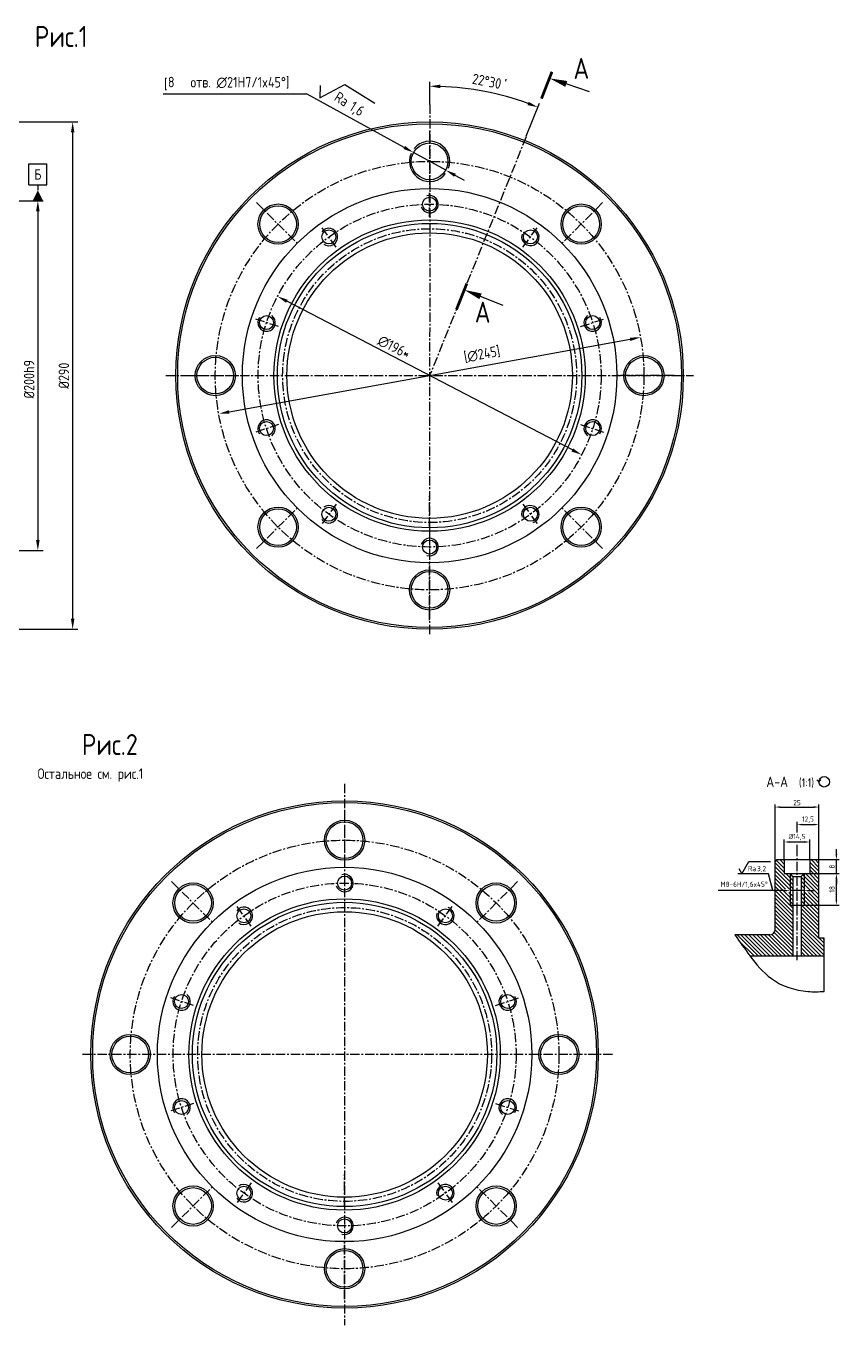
# Model space of a CAD drawing. Extents: x -4147 to -3207, y -1487 to -718.
# Drawn here: x -3672 to -3207, y -1475 to -732 of the extents above; entities that cross this region are included whole.
import ezdxf
from ezdxf.enums import TextEntityAlignment as Align

# ---------------------------------------------------------------- set-up
doc = ezdxf.new("R2010")
doc.units = 0
doc.header["$LTSCALE"] = 8.5
doc.linetypes.add('CENTER', pattern=[2, 1.25, -0.25, 0.25, -0.25])
for name, color, linetype in [('BORD', 1, 'CONTINUOUS'), ('CEN', 5, 'CENTER'), ('CONT', 6, 'CONTINUOUS'), ('DIM', 7, 'CONTINUOUS'), ('HATCH', 2, 'CONTINUOUS'), ('TEXT', 3, 'CONTINUOUS'), ('TEXTB', 6, 'CONTINUOUS')]:
    doc.layers.add(name, color=color, linetype=linetype)
doc.styles.add('STYLE1', font='romans.shx', dxfattribs={"width": 0.8})
doc.dimstyles.new('Anqular_2', dxfattribs={"dimscale": 2, "dimtxt": 3, "dimasz": 3, "dimexe": 1.25, "dimexo": 0, "dimgap": 1.5, "dimtad": 2, "dimtoh": 1, "dimtxsty": 'STYLE1', "dimcen": 2.5, "dimclrt": 3, "dimadec": 0, "dimazin": 0, "dimtfac": 1, "dimtmove": 1, "dimatfit": 3, "dimfxl": 1, "dimarcsym": 0})
doc.dimstyles.new('LIN', dxfattribs={"dimscale": 0, "dimtxt": 3, "dimasz": 3, "dimexe": 1.5, "dimexo": 0, "dimgap": 1, "dimtad": 1, "dimzin": 13, "dimdsep": 46, "dimtxsty": 'STYLE1', "dimcen": 0, "dimclrt": 3, "dimadec": 0, "dimazin": 0, "dimtp": 1, "dimtm": 1, "dimtfac": 1, "dimtmove": 1, "dimatfit": 3, "dimfxl": 1, "dimtolj": 1, "dimtzin": 13, "dimarcsym": 0})
doc.dimstyles.new('LIN2', dxfattribs={"dimscale": 2, "dimtxt": 3, "dimasz": 3, "dimexe": 1.5, "dimexo": 0, "dimgap": 1, "dimtad": 1, "dimzin": 13, "dimdsep": 46, "dimtxsty": 'STYLE1', "dimcen": 0, "dimclrt": 3, "dimadec": 0, "dimazin": 0, "dimtfac": 1, "dimtmove": 0, "dimatfit": 0, "dimfxl": 1, "dimtolj": 1, "dimtzin": 13, "dimarcsym": 0})

# ---------------------------------------------------------------- blocks, each defined once
blk = doc.blocks.new('*D6')
at = {"layer": 'DIM', "color": 0, "lineweight": -2, "transparency": 16777216}
for p, q in [((-3731.02, -832.12), (-3661.91, -832.12)), ((-3664.91, -838.12), (-3664.91, -1026.12)), ((-3727.02, -1032.12), (-3661.91, -1032.12))]:
    blk.add_line(p, q, dxfattribs=at)
at = {"layer": 'DIM', "color": 0, "transparency": 16777216}
for points in [[(-3665.91, -838.12), (-3663.91, -838.12), (-3664.91, -832.12)], [(-3665.91, -1026.12), (-3663.91, -1026.12), (-3664.91, -1032.12)]]:
    blk.add_solid(points, dxfattribs=at)
at = {"layer": 'DIM', "color": 3, "transparency": 16777216, "insert": (-3669.91, -934.19), "char_height": 6, "attachment_point": 5, "rotation": 90, "style": 'STYLE1'}
blk.add_mtext('\\A1;%%C200h9', dxfattribs=at)
blk = doc.blocks.new('*D7')
at = {"layer": 'DIM', "color": 0, "lineweight": -2, "transparency": 16777216}
for p, q in [((-3731.02, -787.12), (-3642.01, -787.12)), ((-3645.01, -793.12), (-3645.01, -1071.12)), ((-3731.02, -1077.12), (-3642.01, -1077.12))]:
    blk.add_line(p, q, dxfattribs=at)
at = {"layer": 'DIM', "color": 0, "transparency": 16777216}
for points in [[(-3646.01, -793.12), (-3644.01, -793.12), (-3645.01, -787.12)], [(-3646.01, -1071.12), (-3644.01, -1071.12), (-3645.01, -1077.12)]]:
    blk.add_solid(points, dxfattribs=at)
at = {"layer": 'DIM', "color": 3, "transparency": 16777216, "insert": (-3650.01, -932.12), "char_height": 6, "attachment_point": 5, "rotation": 90, "style": 'STYLE1'}
blk.add_mtext('\\A1;%%C290', dxfattribs=at)
blk = doc.blocks.new('*D11')
at = {"layer": 'DIM', "color": 0, "lineweight": -2, "transparency": 16777216}
blk.add_line((-3555.62, -952.89), (-3326.36, -911.34), dxfattribs=at)
at = {"layer": 'DIM', "color": 0, "transparency": 16777216}
for points in [[(-3326.53, -910.35), (-3326.18, -912.32), (-3320.45, -910.27)], [(-3555.8, -951.91), (-3555.44, -953.88), (-3561.52, -953.96)]]:
    blk.add_solid(points, dxfattribs=at)
at = {"layer": 'DIM', "color": 3, "transparency": 16777216, "insert": (-3411.02, -920.01), "char_height": 6, "attachment_point": 5, "rotation": 10.27346, "style": 'STYLE1'}
blk.add_mtext('\\A1;[∅245]', dxfattribs=at)
blk = doc.blocks.new('*D12')
at = {"layer": 'DIM', "color": 0, "lineweight": -2, "transparency": 16777216}
for p, q in [((-3510.94, -771.28), (-3589.06, -771.28)), ((-3455.46, -801.69), (-3510.94, -771.28)), ((-3431.78, -814.66), (-3450.2, -804.57)), ((-3426.52, -817.55), (-3421.26, -820.43))]:
    blk.add_line(p, q, dxfattribs=at)
at = {"layer": 'DIM', "color": 0, "transparency": 16777216}
for points in [[(-3454.98, -800.81), (-3455.94, -802.56), (-3450.2, -804.57)], [(-3426.04, -816.67), (-3427, -818.42), (-3431.78, -814.66)]]:
    blk.add_solid(points, dxfattribs=at)
at = {"layer": 'DIM', "color": 3, "transparency": 16777216, "insert": (-3551, -764.71), "char_height": 6, "attachment_point": 5, "style": 'STYLE1'}
blk.add_mtext('\\A1; отв. ∅21Н7/1x45%%d]', dxfattribs=at)
blk = doc.blocks.new('*D13')
at = {"layer": 'DIM', "color": 0, "lineweight": -2, "transparency": 16777216}
for p, q in [((-3231, -1193.29), (-3231, -1187.28)), ((-3218.5, -1208.8), (-3218.5, -1187.28)), ((-3228, -1188.78), (-3221.5, -1188.78))]:
    blk.add_line(p, q, dxfattribs=at)
at = {"layer": 'DIM', "color": 0, "transparency": 16777216}
for points in [[(-3228, -1188.28), (-3228, -1189.28), (-3231, -1188.78)], [(-3221.5, -1188.28), (-3221.5, -1189.28), (-3218.5, -1188.78)]]:
    blk.add_solid(points, dxfattribs=at)
at = {"layer": 'DIM', "color": 3, "transparency": 16777216, "insert": (-3224.75, -1185.99), "char_height": 3, "attachment_point": 5, "style": 'STYLE1'}
blk.add_mtext('\\A1;12,5', dxfattribs=at)
blk = doc.blocks.new('*D16')
at = {"layer": 'DIM', "color": 0, "lineweight": -2, "transparency": 16777216}
blk.add_line((-3359.4, -974.63), (-3522.57, -889.6), dxfattribs=at)
at = {"layer": 'DIM', "color": 0, "transparency": 16777216}
for points in [[(-3522.11, -888.71), (-3523.04, -890.49), (-3527.9, -886.83)], [(-3358.94, -973.75), (-3359.86, -975.52), (-3354.08, -977.4)]]:
    blk.add_solid(points, dxfattribs=at)
at = {"layer": 'DIM', "color": 3, "transparency": 16777216, "insert": (-3461.37, -915.86), "char_height": 6, "attachment_point": 5, "rotation": 332.47561, "style": 'STYLE1'}
blk.add_mtext('\\A1;∅196*', dxfattribs=at)
blk = doc.blocks.new('*D17')
at = {"layer": 'DIM', "color": 0, "lineweight": -2, "transparency": 16777216}
for p, q in [((-3243.5, -1209.8), (-3243.5, -1177.26)), ((-3240.5, -1178.76), (-3221.5, -1178.76)), ((-3218.5, -1208.8), (-3218.5, -1177.26))]:
    blk.add_line(p, q, dxfattribs=at)
at = {"layer": 'DIM', "color": 0, "transparency": 16777216}
for points in [[(-3240.5, -1178.26), (-3240.5, -1179.26), (-3243.5, -1178.76)], [(-3221.5, -1178.26), (-3221.5, -1179.26), (-3218.5, -1178.76)]]:
    blk.add_solid(points, dxfattribs=at)
at = {"layer": 'DIM', "color": 3, "transparency": 16777216, "insert": (-3231, -1176.26), "char_height": 3, "attachment_point": 5, "style": 'STYLE1'}
blk.add_mtext('\\A1;25', dxfattribs=at)
blk = doc.blocks.new('*D29')
at = {"layer": 'DIM', "color": 0, "lineweight": -2, "transparency": 16777216}
for p, q in [((-3440.94, -777.08), (-3440.94, -764.17)), ((-3385.76, -795.19), (-3378.16, -776.37))]:
    blk.add_line(p, q, dxfattribs=at)
blk.add_arc((-3440.94, -931.74), 165.07, 70.08271, 87.91729, dxfattribs=at)
at = {"layer": 'DIM', "color": 0, "transparency": 16777216}
for points in [[(-3434.95, -767.78), (-3434.92, -765.78), (-3440.94, -766.67)], [(-3384.34, -775.61), (-3385.06, -777.48), (-3379.1, -778.69)]]:
    blk.add_solid(points, dxfattribs=at)
at = {"layer": 'DIM', "color": 3, "transparency": 16777216, "insert": (-3408.29, -763.82), "char_height": 6, "attachment_point": 5, "rotation": 349, "style": 'STYLE1'}
blk.add_mtext('22°30', dxfattribs=at)
blk = doc.blocks.new('sherISO_04')
at = {"layer": 'TEXT'}
blk.add_line((4.04, 7), (14.12, 7), dxfattribs=at)
blk.add_lwpolyline([(-1.73, 3), (0, 0), (4.04, 7)], dxfattribs=at)
at = {"layer": 'TEXT', "style": 'STYLE1', "width": 0.8}
blk.add_text('Ra', height=3, dxfattribs=at).set_placement((3.58, 1.5))
blk.add_attdef('3,2', (8.73, 1.5), '', height=3, dxfattribs=at)
blk = doc.blocks.new('1')
at = {"layer": 'CONT'}
for q in [(0.14, 4.02), (2.4, 4.02)]:
    blk.add_line((1.27, 2.88), q, dxfattribs=at)
blk.add_circle((4.27, 2.88), 3, dxfattribs=at)
blk = doc.blocks.new('ZNAK04')
at = {"layer": 'CONT'}
blk.add_blockref('1', (30.27, 0.21), dxfattribs=at)
at = {"layer": 'TEXTB', "style": 'STYLE1', "width": 0.8}
for tag, height, p in [('А-А', 6, (13.88, 0.1)), ('SC', 5, (28.73, 0.1))]:
    blk.add_attdef(tag, text='', height=height, dxfattribs=at).set_placement(p, align=Align.RIGHT)
blk.add_attdef('45%%D(1)', (38.24, 0.1), '', height=5, dxfattribs=at)
blk = doc.blocks.new('forma01')
at = {"layer": 'BORD'}
for p, q in [((-2.57, 4.21), (-2.57, 10.21)), ((-2.57, 10.21), (2.57, 10.21)), ((2.57, 4.21), (2.57, 10.21)), ((-2.57, 4.21), (2.57, 4.21)), ((0, 4.21), (0, 2.71))]:
    blk.add_line(p, q, dxfattribs=at)
blk.add_lwpolyline([(0, 2.71, 0, 3, 0), (0, -0.29, 3, 3, 0)], format="xyseb", dxfattribs=at)
at = {"layer": 'TEXT', "style": 'STYLE1', "width": 0.8}
blk.add_attdef('А', text='', height=3, dxfattribs=at).set_placement((0, 7.21), align=Align.MIDDLE)
blk = doc.blocks.new('*D60')
at = {"layer": 'DIM', "color": 0, "lineweight": -2, "transparency": 16777216}
for p, q in [((-3223.5, -1216.8), (-3207, -1216.8)), ((-3208.5, -1231.8), (-3208.5, -1219.8)), ((-3227, -1234.8), (-3207, -1234.8))]:
    blk.add_line(p, q, dxfattribs=at)
at = {"layer": 'DIM', "color": 0, "transparency": 16777216}
for points in [[(-3209, -1219.8), (-3208, -1219.8), (-3208.5, -1216.8)], [(-3209, -1231.8), (-3208, -1231.8), (-3208.5, -1234.8)]]:
    blk.add_solid(points, dxfattribs=at)
at = {"layer": 'DIM', "color": 3, "transparency": 16777216, "insert": (-3211, -1225.8), "char_height": 3, "attachment_point": 5, "rotation": 90, "style": 'STYLE1'}
blk.add_mtext('\\A1;18', dxfattribs=at)
blk = doc.blocks.new('*D61')
at = {"layer": 'DIM', "color": 0, "lineweight": -2, "transparency": 16777216}
for p, q in [((-3208.5, -1205.8), (-3208.5, -1202.8)), ((-3223.5, -1208.8), (-3207, -1208.8)), ((-3208.5, -1216.8), (-3208.5, -1208.8)), ((-3223.75, -1216.8), (-3207, -1216.8)), ((-3208.5, -1219.8), (-3208.5, -1222.8))]:
    blk.add_line(p, q, dxfattribs=at)
at = {"layer": 'DIM', "color": 0, "transparency": 16777216}
for points in [[(-3209, -1205.8), (-3208, -1205.8), (-3208.5, -1208.8)], [(-3209, -1219.8), (-3208, -1219.8), (-3208.5, -1216.8)]]:
    blk.add_solid(points, dxfattribs=at)
at = {"layer": 'DIM', "color": 3, "transparency": 16777216, "insert": (-3211, -1212.8), "char_height": 3, "attachment_point": 5, "rotation": 90, "style": 'STYLE1'}
blk.add_mtext('\\A1;8', dxfattribs=at)
blk = doc.blocks.new('*D62')
at = {"layer": 'DIM', "color": 0, "lineweight": -2, "transparency": 16777216}
for p, q in [((-3238.25, -1208.8), (-3238.25, -1197.23)), ((-3235.25, -1198.73), (-3226.75, -1198.73)), ((-3223.75, -1208.8), (-3223.75, -1197.23))]:
    blk.add_line(p, q, dxfattribs=at)
at = {"layer": 'DIM', "color": 0, "transparency": 16777216}
for points in [[(-3235.25, -1198.23), (-3235.25, -1199.23), (-3238.25, -1198.73)], [(-3226.75, -1198.23), (-3226.75, -1199.23), (-3223.75, -1198.73)]]:
    blk.add_solid(points, dxfattribs=at)
at = {"layer": 'DIM', "color": 3, "transparency": 16777216, "insert": (-3231, -1195.94), "char_height": 3, "attachment_point": 5, "style": 'STYLE1'}
blk.add_mtext('\\A1;%%C14,5', dxfattribs=at)
blk = doc.blocks.new('sherISO_01')
at = {"layer": 'TEXT'}
blk.add_line((4.04, 7), (16.36, 7), dxfattribs=at)
blk.add_lwpolyline([(-1.73, 3), (0, 0), (4.04, 7)], dxfattribs=at)
at = {"layer": 'TEXT', "style": 'STYLE1', "width": 0.8}
blk.add_text('Ra', height=3, dxfattribs=at).set_placement((3.58, 1.5))
blk.add_attdef('12,5', (8.73, 1.5), '', height=3, dxfattribs=at)
blk = doc.blocks.new('*D63')
at = {"layer": 'DIM', "color": 0, "lineweight": -2, "transparency": 16777216}
for p, q in [((-3235, -1223.3), (-3235, -1228.05)), ((-3227, -1223.68), (-3227, -1228.05)), ((-3238, -1226.55), (-3276.1, -1226.55)), ((-3227, -1226.55), (-3235, -1226.55)), ((-3224, -1226.55), (-3221, -1226.55))]:
    blk.add_line(p, q, dxfattribs=at)
at = {"layer": 'DIM', "color": 0, "transparency": 16777216}
for points in [[(-3238, -1226.05), (-3238, -1227.05), (-3235, -1226.55)], [(-3224, -1226.05), (-3224, -1227.05), (-3227, -1226.55)]]:
    blk.add_solid(points, dxfattribs=at)
at = {"layer": 'DIM', "color": 3, "transparency": 16777216, "insert": (-3261.21, -1223.26), "char_height": 3, "attachment_point": 5, "style": 'STYLE1'}
blk.add_mtext('\\A1;M8-6H/1,6x45%%d', dxfattribs=at)

msp = doc.modelspace()

# ---------------------------------------------------------------- hatches: boundary and pattern name
at = {"layer": 'HATCH'}
h = msp.add_hatch(dxfattribs=at)
h.set_pattern_fill('ANSI31', color=256, scale=0.5, angle=90, style=0)
edge = h.paths.add_edge_path()
edge.add_line((-3235.001, -1216.801), (-3238.251, -1216.801))
edge.add_line((-3238.251, -1216.801), (-3238.251, -1208.801))
edge.add_line((-3238.251, -1208.801), (-3242.501, -1208.801))
edge.add_line((-3242.501, -1208.801), (-3243.501, -1209.801))
edge.add_line((-3243.501, -1209.801), (-3243.501, -1248.801))
edge.add_arc((-3246.501, -1248.801), 3, 270, 360, ccw=False)
edge.add_line((-3246.501, -1251.801), (-3266.508, -1251.801))
edge.add_spline(control_points=[(-3266.508, -1251.801), (-3263.699, -1255.82), (-3260.889, -1259.838), (-3257.921, -1263.801)], knot_values=[0, 0, 0, 0, 14.7563607, 14.7563607, 14.7563607, 14.7563607], degree=3, periodic=0)
edge.add_line((-3257.921, -1263.801), (-3233.398, -1263.801))
edge.add_line((-3233.398, -1263.801), (-3233.4, -1234.801))
edge.add_line((-3233.4, -1234.801), (-3235.001, -1234.801))
edge.add_line((-3235.001, -1234.801), (-3235.001, -1227.581))
edge.add_line((-3235.001, -1227.581), (-3238.606, -1227.581))
edge.add_line((-3238.606, -1227.581), (-3238.606, -1225.64))
edge.add_line((-3238.606, -1225.64), (-3235.001, -1225.64))
edge.add_line((-3235.001, -1225.64), (-3235.001, -1216.801))
h.paths.add_polyline_path([(-3233.4, -1227.581), (-3235.001, -1227.581), (-3235.001, -1234.801), (-3233.4, -1234.801)], flags=17)
h.paths.add_polyline_path([(-3233.401, -1218.401), (-3235.001, -1216.801), (-3235.001, -1225.64), (-3233.4, -1225.64)], flags=17)
h.paths.add_polyline_path([(-3227.001, -1216.801), (-3228.601, -1218.401), (-3228.601, -1225.594), (-3227.001, -1225.542)])
h.paths.add_polyline_path([(-3227.001, -1227.581), (-3228.601, -1227.581), (-3228.601, -1234.801), (-3227.001, -1234.801)])
h.paths.add_polyline_path([(-3218.501, -1208.801), (-3223.751, -1208.801), (-3223.751, -1216.801), (-3227.001, -1216.801), (-3227.001, -1225.542), (-3223.698, -1225.435), (-3223.698, -1227.581), (-3227.001, -1227.581), (-3227.001, -1234.801), (-3228.601, -1234.801), (-3228.601, -1263.801), (-3215.501, -1263.801), (-3215.501, -1253.801), (-3218.501, -1253.801)])

# ---------------------------------------------------------------- linework, layer by layer
at = {"layer": 'BORD'}
for p, q in [((-3235.001, -1216.801), (-3235.001, -1234.801)), ((-3227.001, -1216.801), (-3227.001, -1234.801))]:
    msp.add_line(p, q, dxfattribs=at)
for centre in [(-3440.988, -932.116), (-3489.569, -1320.211)]:
    msp.add_circle(centre, 87, dxfattribs=at)
msp.add_open_spline([(-3266.508, -1251.801), (-3263.699, -1255.82), (-3257.48, -1264.714), (-3245.747, -1279.165), (-3229.045, -1284.692), (-3218.594, -1284.306), (-3215.501, -1284.192)], degree=3, knots=[0, 0, 0, 0, 14.7563607, 32.6588465, 54.7734157, 64.0686838, 64.0686838, 64.0686838, 64.0686838], dxfattribs=at)
at = {"layer": 'CEN', "ltscale": 0.5}
for p, q in [((-3440.935, -777.082), (-3440.988, -1080.789)), ((-3440.988, -792.26), (-3440.988, -826.24)), ((-3385.817, -795.564), (-3440.988, -932.116)), ((-3440.988, -841.399), (-3440.988, -827.489)), ((-3539.882, -833.223), (-3515.854, -857.25)), ((-3342.095, -833.223), (-3366.122, -857.25)), ((-3494.31, -858.725), (-3502.486, -847.471)), ((-3387.666, -858.725), (-3379.49, -847.471)), ((-3527.265, -904.083), (-3540.495, -899.785)), ((-3527.265, -904.083), (-3540.495, -899.785)), ((-3354.711, -904.083), (-3341.481, -899.785)), ((-3354.711, -904.083), (-3341.481, -899.785)), ((-3591.81, -932.116), (-3290.166, -932.116)), ((-3580.845, -932.116), (-3546.865, -932.116)), ((-3301.132, -932.116), (-3335.111, -932.116)), ((-3527.265, -960.149), (-3540.495, -964.448)), ((-3527.265, -960.149), (-3540.495, -964.448)), ((-3354.711, -960.149), (-3341.481, -964.448)), ((-3354.711, -960.149), (-3341.481, -964.448)), ((-3440.988, -1018.555), (-3440.988, -1000.803)), ((-3539.882, -1031.01), (-3515.854, -1006.982)), ((-3494.31, -1005.508), (-3502.486, -1016.762)), ((-3387.666, -1005.508), (-3379.49, -1016.762)), ((-3342.095, -1031.01), (-3366.122, -1006.982)), ((-3440.988, -1022.833), (-3440.988, -1036.744)), ((-3440.988, -1071.973), (-3440.988, -1037.993)), ((-3489.569, -1165.549), (-3489.569, -1474.872)), ((-3489.569, -1180.354), (-3489.569, -1214.334)), ((-3231.001, -1266.326), (-3231.001, -1206.234)), ((-3588.463, -1221.317), (-3564.435, -1245.344)), ((-3390.676, -1221.317), (-3414.703, -1245.344)), ((-3542.891, -1246.819), (-3551.068, -1235.565)), ((-3436.247, -1246.819), (-3428.071, -1235.565)), ((-3575.846, -1292.178), (-3589.076, -1287.879)), ((-3575.846, -1292.178), (-3589.076, -1287.879)), ((-3403.292, -1292.178), (-3390.063, -1287.879)), ((-3403.292, -1292.178), (-3390.063, -1287.879)), ((-3336.517, -1320.211), (-3639.288, -1320.211)), ((-3575.846, -1348.244), (-3589.076, -1352.542)), ((-3575.846, -1348.244), (-3589.076, -1352.542)), ((-3403.292, -1348.244), (-3390.063, -1352.542)), ((-3403.292, -1348.244), (-3390.063, -1352.542)), ((-3588.463, -1419.104), (-3564.435, -1395.077)), ((-3542.891, -1393.602), (-3551.068, -1404.856)), ((-3489.569, -1406.649), (-3489.569, -1388.898)), ((-3436.247, -1393.602), (-3428.071, -1404.856)), ((-3390.676, -1419.104), (-3414.703, -1395.077)), ((-3489.569, -1460.067), (-3489.569, -1426.087))]:
    msp.add_line(p, q, dxfattribs=at)
for centre, radius in [((-3440.988, -932.116), 122.5), ((-3440.988, -932.116), 98), ((-3440.988, -932.116), 84), ((-3489.569, -1320.211), 122.5), ((-3489.569, -1320.211), 98), ((-3489.569, -1320.211), 84)]:
    msp.add_circle(centre, radius, dxfattribs=at)
at = {"layer": 'CONT'}
for p, q in [((-3242.501, -1208.801), (-3243.501, -1209.801)), ((-3243.501, -1248.801), (-3243.501, -1209.801)), ((-3242.501, -1208.801), (-3218.501, -1208.801)), ((-3238.251, -1208.801), (-3238.251, -1216.801)), ((-3223.751, -1208.801), (-3223.751, -1216.801)), ((-3218.501, -1253.801), (-3218.501, -1208.801)), ((-3238.251, -1216.801), (-3223.751, -1216.801)), ((-3233.401, -1218.401), (-3235.001, -1216.801)), ((-3228.601, -1218.401), (-3227.001, -1216.801)), ((-3233.401, -1218.401), (-3228.601, -1218.401)), ((-3233.401, -1218.401), (-3233.398, -1263.801)), ((-3228.601, -1218.401), (-3228.601, -1263.801)), ((-3235.001, -1234.801), (-3227.001, -1234.801)), ((-3246.501, -1251.801), (-3266.508, -1251.801)), ((-3215.501, -1253.801), (-3218.501, -1253.801)), ((-3215.501, -1284.192), (-3215.501, -1253.801)), ((-3257.921, -1263.801), (-3215.501, -1263.801))]:
    msp.add_line(p, q, dxfattribs=at)
for centre, radius in [((-3440.988, -932.116), 145), ((-3440.988, -932.116), 144), ((-3440.988, -809.616), 10.5), ((-3440.988, -932.116), 107), ((-3440.988, -834.116), 4), ((-3527.609, -845.496), 11.5), ((-3527.609, -845.496), 10.5), ((-3354.367, -845.496), 11.5), ((-3354.367, -845.496), 10.5), ((-3440.988, -932.116), 89), ((-3440.988, -932.116), 81.6), ((-3498.591, -852.833), 4), ((-3383.385, -852.833), 4), ((-3534.192, -901.833), 4), ((-3347.785, -901.833), 4), ((-3563.488, -932.116), 11.5), ((-3318.488, -932.116), 11.5), ((-3563.488, -932.116), 10.5), ((-3318.488, -932.116), 10.5), ((-3534.192, -962.4), 4), ((-3347.785, -962.4), 4), ((-3527.609, -1018.737), 11.5), ((-3527.609, -1018.737), 10.5), ((-3498.591, -1011.4), 4), ((-3383.385, -1011.4), 4), ((-3354.367, -1018.737), 11.5), ((-3354.367, -1018.737), 10.5), ((-3440.988, -1030.116), 4), ((-3440.988, -1054.616), 11.5), ((-3440.988, -1054.616), 10.5), ((-3489.569, -1320.211), 145), ((-3489.569, -1320.211), 144), ((-3489.569, -1197.711), 11.5), ((-3489.569, -1197.711), 10.5), ((-3489.569, -1320.211), 107), ((-3576.19, -1233.59), 11.5), ((-3576.19, -1233.59), 10.5), ((-3489.569, -1222.211), 4), ((-3402.949, -1233.59), 11.5), ((-3402.949, -1233.59), 10.5), ((-3489.569, -1320.211), 89), ((-3489.569, -1320.211), 81.6), ((-3547.172, -1240.927), 4), ((-3431.966, -1240.927), 4), ((-3582.773, -1289.927), 4), ((-3396.366, -1289.927), 4), ((-3612.069, -1320.211), 11.5), ((-3612.069, -1320.211), 10.5), ((-3367.069, -1320.211), 11.5), ((-3367.069, -1320.211), 10.5), ((-3582.773, -1350.494), 4), ((-3396.366, -1350.494), 4), ((-3576.19, -1406.831), 11.5), ((-3547.172, -1399.494), 4), ((-3431.966, -1399.494), 4), ((-3402.949, -1406.831), 11.5), ((-3576.19, -1406.831), 10.5), ((-3402.949, -1406.831), 10.5), ((-3489.569, -1418.211), 4), ((-3489.569, -1442.711), 11.5), ((-3489.569, -1442.711), 10.5)]:
    msp.add_circle(centre, radius, dxfattribs=at)
for centre, radius, start, end in [((-3440.988, -809.616), 11.5, 339.700796, 140.270612), ((-3440.988, -809.616), 11.5, 157.385148, 322.909663), ((-3246.501, -1248.801), 3, 270, 360)]:
    msp.add_arc(centre, radius, start, end, dxfattribs=at)
at = {"layer": 'DIM'}
for p, q in [((-3589.055, -771.281), (-3593.369, -771.281)), ((-3231.001, -1206.234), (-3231.001, -1200.452))]:
    msp.add_line(p, q, dxfattribs=at)
for centre, start, end in [((-3440.988, -834.116), 197.897481, 108.076674), ((-3498.591, -852.833), 233.897481, 144.076674), ((-3383.385, -852.833), 161.897481, 72.076674), ((-3534.192, -901.833), 143.923326, 54.102519), ((-3347.785, -901.833), 125.897481, 36.076674), ((-3534.192, -962.4), 305.897481, 216.076674), ((-3347.785, -962.4), 323.923326, 234.102519), ((-3498.591, -1011.4), 215.923326, 126.102519), ((-3383.385, -1011.4), 287.923326, 198.102519), ((-3440.988, -1030.116), 251.923326, 162.102519), ((-3489.569, -1222.211), 197.897481, 108.076674), ((-3547.172, -1240.927), 233.897481, 144.076674), ((-3431.966, -1240.927), 161.897481, 72.076674), ((-3582.773, -1289.927), 143.923326, 54.102519), ((-3396.366, -1289.927), 125.897481, 36.076674), ((-3582.773, -1350.494), 305.897481, 216.076674), ((-3396.366, -1350.494), 323.923326, 234.102519), ((-3547.172, -1399.494), 215.923326, 126.102519), ((-3431.966, -1399.494), 287.923326, 198.102519), ((-3489.569, -1418.211), 251.923326, 162.102519)]:
    msp.add_arc(centre, 5, start, end, dxfattribs=at)
at = {"layer": 'HATCH'}
for p, q in [((-3238.606, -1226.827), (-3237.852, -1227.581)), ((-3224.263, -1225.454), (-3223.698, -1226.018))]:
    msp.add_line(p, q, dxfattribs=at)
at = {"layer": 'TEXT'}
msp.add_line((-3397.348, -762.573), (-3397.572, -763.805), dxfattribs=at)
at = {"layer": 'TEXT', "const_width": 1.6}
for points in [[(-3371.068, -758.405), (-3377.062, -773.775)], [(-3425.637, -894.313), (-3419.71, -879.451)]]:
    msp.add_lwpolyline(points, dxfattribs=at)
at = {"layer": 'TEXT'}
for points in [[(-3372.334, -762.192, 0, 3.52, 0), (-3362.85, -765.363, 3.52, 3.52, 0)], [(-3421.184, -883.1, 0, 3.52, 0), (-3411.896, -886.804, 3.52, 3.52, 0)]]:
    msp.add_lwpolyline(points, format="xyseb", dxfattribs=at)
for points in [[(-3349.573, -769.802), (-3362.85, -765.363)], [(-3398.892, -891.991), (-3411.896, -886.804)]]:
    msp.add_lwpolyline(points, dxfattribs=at)

# ---------------------------------------------------------------- block references
at = {"layer": 'DIM', "xscale": 2, "yscale": 2, "zscale": 2, "rotation": 327.9833826420595}
msp.add_blockref('sherISO_04', (-3503.729, -773.274), dxfattribs=at).add_auto_attribs({'3,2': '1,6'})
at = {"layer": 'DIM', "xscale": 2, "yscale": 2, "zscale": 2}
msp.add_blockref('forma01', (-3664.908, -831.537), dxfattribs=at).add_auto_attribs({'А': 'Б'})
at = {"layer": 'DIM'}
ref = msp.add_blockref('ZNAK04', (-3250.015, -1167.39), dxfattribs=at)
ref.add_attrib('А-А', 'А-А', dxfattribs={"layer": 'TEXTB', "height": 6, "style": 'STYLE1', "width": 0.8}).set_placement((-3236.136, -1167.29), align=Align.RIGHT)
ref.add_attrib('SC', '(1:1)', dxfattribs={"layer": 'TEXTB', "height": 5, "style": 'STYLE1', "width": 0.8}).set_placement((-3221.29, -1167.29), align=Align.RIGHT)
msp.add_blockref('sherISO_01', (-3262.566, -1216.945), dxfattribs=at).add_auto_attribs({'12,5': '3,2'})

# ---------------------------------------------------------------- texts
at = {"layer": 'CONT', "style": 'STYLE1', "width": 0.8}
for s, p in [('Рис.1', (-3666.654, -744.239)), ('Рис.2', (-3639.739, -1149.025))]:
    msp.add_text(s, height=12, dxfattribs=at).set_placement(p)
at = {"layer": 'TEXT', "style": 'STYLE1', "width": 0.8}
for s, p in [('[', (-3592.72, -768.365)), ('8', (-3590.549, -767.279)), ('Остальное см. рис.1', (-3665.031, -1162.669))]:
    msp.add_text(s, height=6, dxfattribs=at).set_placement(p)
at = {"layer": 'TEXTB', "style": 'STYLE1', "width": 0.8}
msp.add_attdef('A', (-3358.737, -762.521), 'А', height=12, rotation=0.70786, dxfattribs=at)
at = {"layer": 'TEXTB', "style": 'STYLE1', "text_generation_flag": 4, "width": 0.8}
msp.add_attdef('A', (-3406.196, -901.88), 'А', height=12, rotation=179.076309, dxfattribs=at)

# ---------------------------------------------------------------- dimensions: what is measured, and where the dimension line sits
at = {"layer": 'DIM'}
dim = msp.add_diameter_dim_2p(p1=(-3431.78, -814.662), p2=(-3450.196, -804.57), text=' отв. <>Н7/1x45%%d]', dimstyle='LIN2', override={"dimtoh": 1}, dxfattribs=at)
dim.commit()
dim.dimension.update_dxf_attribs({"geometry": '*D12', "text_midpoint": (-3550.998, -771.281), "dimtype": 163})
dim = msp.add_angular_dim_2l(base=(-3399.14, -772.052), line1=((-3385.764, -795.191), (-3424.457, -890.958)), line2=((-3440.935, -777.082), (-3440.935, -1086.405)), text='<>30', dimstyle='Anqular_2', dxfattribs=at)
dim.commit()
dim.dimension.update_dxf_attribs({"geometry": '*D29', "text_midpoint": (-3408.293, -763.816)})
dim = msp.add_linear_dim(base=(-3645.011, -1077.116), p1=(-3731.022, -787.116), p2=(-3731.022, -1077.116), angle=90, text='%%C<>', dimstyle='LIN2', dxfattribs=at)
dim.commit()
dim.dimension.update_dxf_attribs({"geometry": '*D7', "text_midpoint": (-3650.011, -932.116)})
dim = msp.add_linear_dim(base=(-3664.908, -1032.116), p1=(-3731.022, -832.116), p2=(-3727.022, -1032.116), angle=90, text='%%C<>h9', dimstyle='LIN2', dxfattribs=at)
dim.commit()
dim.dimension.update_dxf_attribs({"geometry": '*D6', "text_midpoint": (-3664.908, -934.191), "dimtype": 160})
for p1, p2, text, picture, middle in [((-3354.08, -977.405), (-3527.896, -886.828), '<>*', '*D16', (-3463.678, -920.292)), ((-3561.524, -953.964), (-3320.452, -910.269), '[<>]', '*D11', (-3409.848, -926.472))]:
    dim = msp.add_diameter_dim_2p(p1=p1, p2=p2, text=text, dimstyle='LIN2', dxfattribs=at)
    dim.commit()
    dim.dimension.update_dxf_attribs({"geometry": picture, "text_midpoint": middle, "dimtype": 163})
dim = msp.add_linear_dim(base=(-3218.501, -1178.759), p1=(-3243.501, -1209.801), p2=(-3218.501, -1208.801), dimstyle='LIN', override={"dimscale": 1}, dxfattribs=at)
dim.commit()
dim.dimension.update_dxf_attribs({"geometry": '*D17', "text_midpoint": (-3231.001, -1176.259)})
for base, p1, p2, text, picture, middle in [((-3218.501, -1188.775), (-3231.001, -1193.286), (-3218.501, -1208.801), '12,5', '*D13', (-3224.751, -1185.989)), ((-3223.751, -1198.731), (-3238.251, -1208.801), (-3223.751, -1208.801), '%%C14,5', '*D62', (-3231.001, -1195.945))]:
    dim = msp.add_linear_dim(base=base, p1=p1, p2=p2, text=text, dimstyle='LIN', override={"dimscale": 1}, dxfattribs=at)
    dim.commit()
    dim.dimension.update_dxf_attribs({"geometry": picture, "text_midpoint": middle})
for base, p1, p2, picture, middle in [((-3208.496, -1208.801), (-3223.751, -1216.801), (-3223.501, -1208.801), '*D61', (-3210.996, -1212.801)), ((-3208.496, -1216.801), (-3227.001, -1234.801), (-3223.501, -1216.801), '*D60', (-3210.996, -1225.801))]:
    dim = msp.add_linear_dim(base=base, p1=p1, p2=p2, angle=90, dimstyle='LIN', override={"dimscale": 1}, dxfattribs=at)
    dim.commit()
    dim.dimension.update_dxf_attribs({"geometry": picture, "text_midpoint": middle})
dim = msp.add_linear_dim(base=(-3235.001, -1226.546), p1=(-3227.001, -1223.683), p2=(-3235.001, -1223.304), text='M<>-6H/1,6x45%%d', dimstyle='LIN', override={"dimscale": 1, "dimtmove": 0, "dimatfit": 1}, dxfattribs=at)
dim.commit()
dim.dimension.update_dxf_attribs({"geometry": '*D63', "text_midpoint": (-3261.214, -1226.546), "dimtype": 160})

# ---------------------------------------------------------------- leaders
at = {"layer": 'DIM', "annotation_type": 0, "has_hookline": 1, "hookline_direction": 0}
msp.add_leader([(-3244.766, -1226.493), (-3247.374, -1216.945), (-3264.801, -1216.945)], dimstyle='LIN', override={"dimscale": 1, "dimtad": 0}, dxfattribs=at)

doc.saveas('drawing.dxf')
